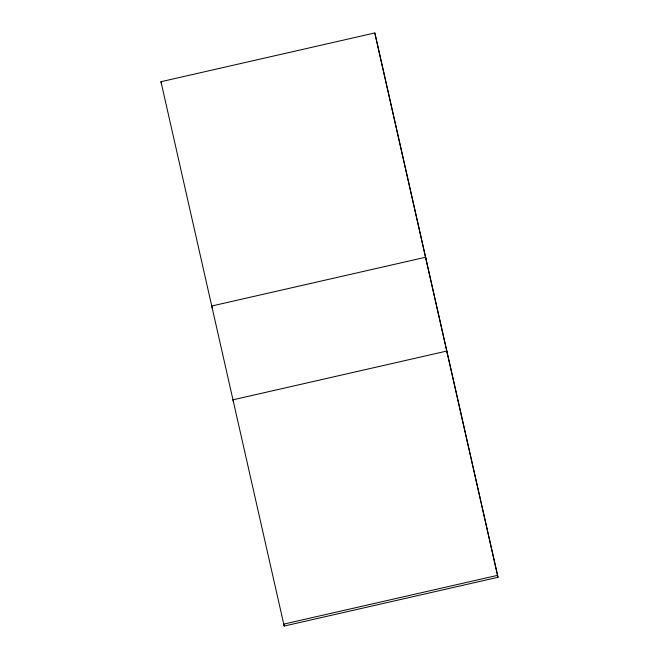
<?xml version="1.0" encoding="UTF-8"?>
<svg xmlns="http://www.w3.org/2000/svg" width="659" height="659" viewBox="0 0 659 659"><rect width="100%" height="100%" fill="white"/><g stroke="black" fill="none" stroke-linecap="round" stroke-linejoin="round"><path stroke-width="0.99" d="M284.194 626.05L160.977 81.716L374.806 32.95L498.023 577.284L284.194 626.05L283.716 624.114L497.553 575.348L498.023 577.284M426.044 259.185L425.566 257.249L211.728 306.015L212.206 307.951M447.272 352.985L446.794 351.049L232.957 399.815L233.434 401.751M160.977 81.716L161.447 83.652M374.806 32.95L497.553 575.348"/></g></svg>
